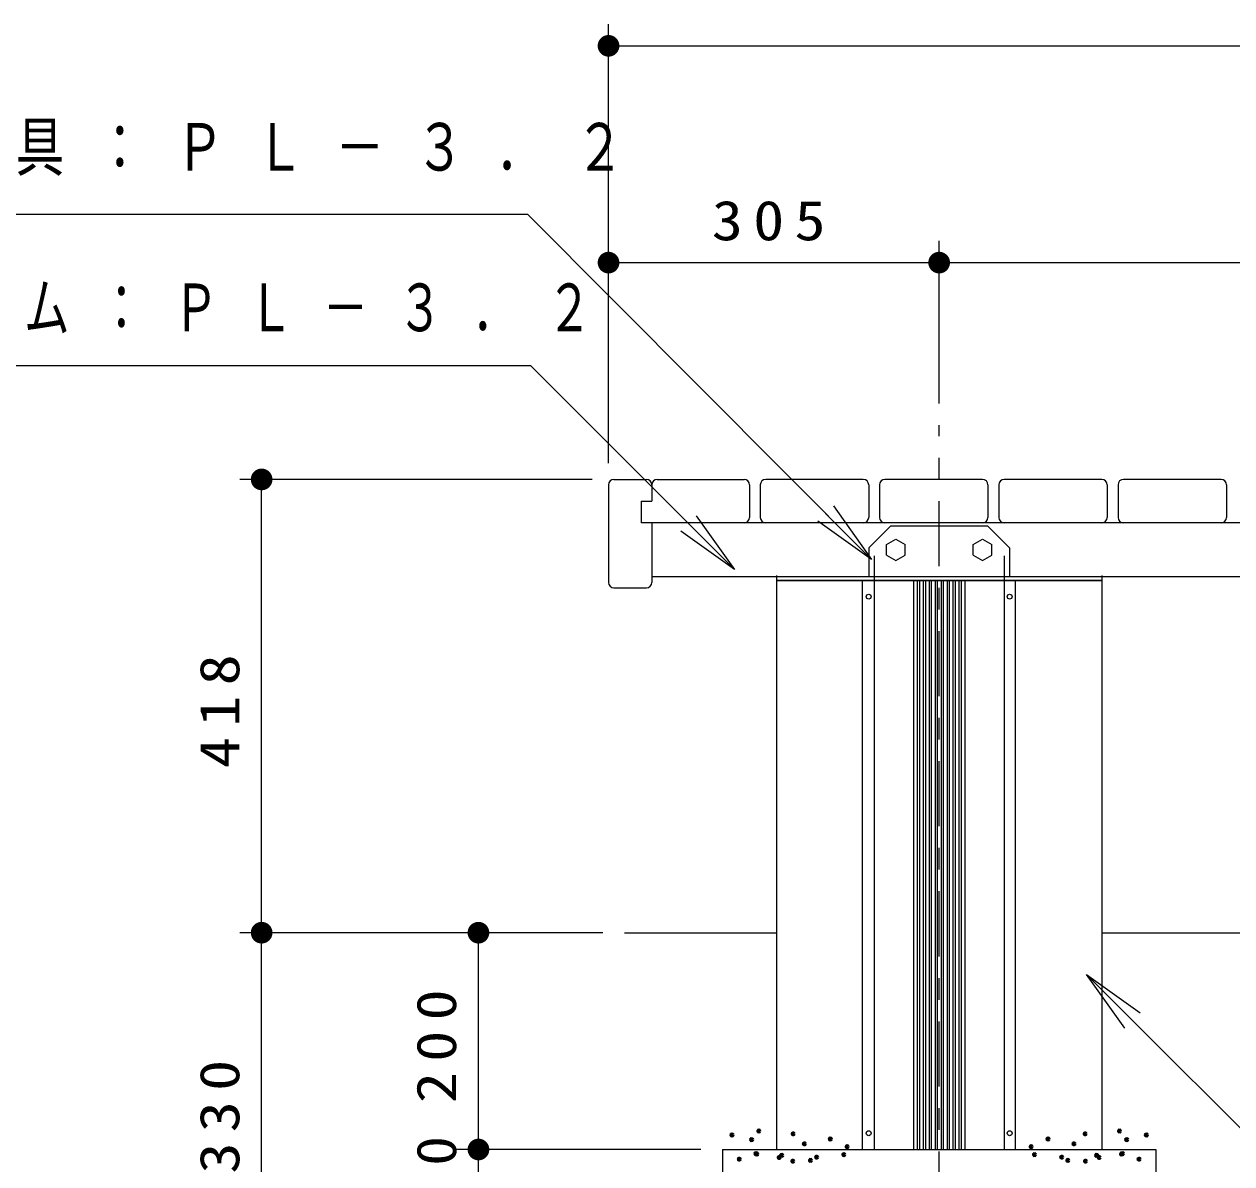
# Model space of a CAD drawing. Units: millimetres on the paper, scale 1:20. Extents: x -365 to 10, y -38 to 257.
# Drawn here: x -164.1 to -108.4, y 82.5 to 135.1 of the extents above; entities that cross this region are included whole.
import ezdxf

# ---------------------------------------------------------------- set-up
doc = ezdxf.new("R2010")
doc.units = ezdxf.units.MM
doc.linetypes.add('USER2', pattern=[6, 3, -1, 1, -1])
doc.layers.add('LY_1', color=7, linetype='Continuous', lineweight=25)
doc.styles.add('ＭＳ ゴシック', font='')
doc.styles.get('ＭＳ ゴシック').set_extended_font_data('MS Gothic')

# ---------------------------------------------------------------- blocks, each defined once
blk = doc.blocks.new('filled_dot')
at = {"color": 0, "linetype": 'Continuous', "lineweight": -2, "const_width": 1.25}
blk.add_lwpolyline([(-0.625, 0, 1), (0.625, 0, 1)], format="xyb", close=True, dxfattribs=at)

msp = doc.modelspace()

# ---------------------------------------------------------------- linework, layer by layer
at = {"layer": 'LY_1', "lineweight": 13}
for p, q in [((-137.157, 114.835), (-137.157, 135.085)), ((-137.157, 134.085), (-63.156, 134.085)), ((-137.157, 114.835), (-137.157, 125.085)), ((-121.907, 117.585), (-121.907, 125.085)), ((-137.157, 124.085), (-121.907, 124.085)), ((-121.907, 124.085), (-78.407, 124.085)), ((-137.907, 114.085), (-154.157, 114.085)), ((-153.157, 93.175), (-153.157, 114.085)), ((-126.788, 112.863), (-125.026, 110.384)), ((-131.345, 109.924), (-133.466, 112.045)), ((-133.112, 112.398), (-131.345, 109.924)), ((-125.026, 110.384), (-127.497, 112.158)), ((-125.026, 110.384), (-127.142, 112.51)), ((-131.345, 109.924), (-133.819, 111.691)), ((-125.457, 109.425), (-125.457, 83.175)), ((-124.907, 109.425), (-124.907, 83.175)), ((-123.094, 109.425), (-123.094, 83.175)), ((-122.919, 109.425), (-122.919, 83.175)), ((-122.819, 109.425), (-122.819, 83.175)), ((-122.644, 109.425), (-122.644, 83.175)), ((-122.544, 109.425), (-122.544, 83.175)), ((-122.369, 109.425), (-122.369, 83.175)), ((-122.269, 109.425), (-122.269, 83.175)), ((-122.094, 109.425), (-122.094, 83.175)), ((-121.994, 109.425), (-121.994, 83.175)), ((-121.819, 109.425), (-121.819, 83.175)), ((-121.719, 109.425), (-121.719, 83.175)), ((-121.544, 109.425), (-121.544, 83.175)), ((-121.444, 109.425), (-121.444, 83.175)), ((-121.269, 109.425), (-121.269, 83.175)), ((-121.169, 109.425), (-121.169, 83.175)), ((-120.994, 109.425), (-120.994, 83.175)), ((-120.894, 109.425), (-120.894, 83.175)), ((-120.719, 109.425), (-120.719, 83.175)), ((-118.907, 109.425), (-118.907, 83.175)), ((-118.407, 109.425), (-118.407, 83.175)), ((-137.415, 93.175), (-154.157, 93.175)), ((-153.157, 76.675), (-153.157, 93.175)), ((-143.157, 83.175), (-143.157, 93.175)), ((-113.337, 88.774), (-115.105, 91.249)), ((-115.105, 91.249), (-112.63, 89.481)), ((-115.105, 91.249), (-112.984, 89.127)), ((-132.907, 83.175), (-144.157, 83.175)), ((-143.157, 81.675), (-143.157, 83.175))]:
    msp.add_line(p, q, dxfattribs=at)
at = {"layer": 'LY_1', "linetype": 'USER2', "lineweight": 13}
for p, q in [((-121.907, 74.085), (-121.907, 116.585)), ((-124.907, 110.554), (-124.907, 109.36)), ((-118.907, 110.554), (-118.907, 109.36))]:
    msp.add_line(p, q, dxfattribs=at)
at = {"layer": 'LY_1'}
for p, q in [((-137.157, 113.835), (-137.157, 109.335)), ((-136.907, 114.085), (-135.407, 114.085)), ((-135.157, 113.835), (-135.157, 113.085)), ((-134.907, 114.085), (-130.907, 114.085)), ((-130.657, 113.835), (-130.657, 112.335)), ((-130.157, 113.835), (-130.157, 112.335)), ((-125.407, 114.085), (-129.907, 114.085)), ((-125.157, 113.835), (-125.157, 112.335)), ((-124.657, 113.835), (-124.657, 112.335)), ((-119.907, 114.085), (-124.407, 114.085)), ((-119.657, 113.835), (-119.657, 112.335)), ((-119.157, 113.835), (-119.157, 112.335)), ((-114.407, 114.085), (-118.907, 114.085)), ((-114.157, 113.835), (-114.157, 112.335)), ((-113.657, 113.835), (-113.657, 112.335)), ((-108.907, 114.085), (-113.407, 114.085)), ((-108.657, 113.835), (-108.657, 112.335)), ((-135.657, 113.085), (-135.157, 113.085)), ((-135.657, 113.085), (-135.657, 112.085)), ((-100.157, 112.085), (-135.657, 112.085)), ((-135.157, 112.085), (-135.157, 109.335)), ((-125.157, 110.925), (-124.157, 111.925)), ((-119.657, 111.925), (-124.157, 111.925)), ((-119.657, 111.925), (-118.657, 110.925)), ((-125.157, 110.925), (-125.157, 109.585)), ((-124.332, 110.59), (-124.332, 111.08)), ((-124.331, 111.08), (-123.906, 111.326)), ((-123.907, 111.326), (-123.482, 111.08)), ((-123.482, 110.59), (-123.482, 111.08)), ((-120.332, 110.59), (-120.332, 111.08)), ((-120.331, 111.08), (-119.906, 111.326)), ((-119.907, 111.326), (-119.482, 111.08)), ((-119.482, 110.59), (-119.482, 111.08)), ((-118.657, 110.925), (-118.657, 109.585)), ((-124.332, 110.59), (-123.907, 110.344)), ((-123.907, 110.344), (-123.482, 110.59)), ((-120.332, 110.59), (-119.907, 110.344)), ((-119.907, 110.344), (-119.482, 110.59)), ((-100.157, 109.585), (-135.157, 109.585)), ((-129.407, 109.65), (-129.407, 83.175)), ((-129.407, 109.425), (-114.407, 109.425)), ((-114.407, 109.425), (-129.407, 109.425)), ((-114.407, 109.65), (-114.407, 83.175)), ((-136.907, 109.085), (-135.407, 109.085)), ((-136.415, 93.175), (-129.407, 93.175)), ((-114.407, 93.175), (-63.156, 93.175)), ((-131.907, 83.175), (-131.907, 76.675)), ((-131.907, 83.175), (-111.907, 83.175)), ((-111.907, 83.175), (-111.907, 76.675))]:
    msp.add_line(p, q, dxfattribs=at)
at = {"layer": 'LY_1', "lineweight": 13}
for points in [[(-125.026, 110.384), (-140.872, 126.307), (-171.383, 126.307)], [(-131.345, 109.924), (-140.74, 119.319), (-173.963, 119.319)], [(-115.105, 91.249), (-105.194, 81.338), (-74.958, 81.338)]]:
    msp.add_lwpolyline(points, dxfattribs=at)
for centre in [(-125.157, 108.675), (-118.657, 108.675), (-125.157, 83.925), (-118.657, 83.925)]:
    msp.add_circle(centre, 0.113, dxfattribs=at)
at = {"layer": 'LY_1', "color": 140, "lineweight": 50}
for centre in [(-131.465, 83.845), (-130.556, 83.631), (-130.226, 84.027), (-128.64, 83.895), (-126.93, 83.659), (-116.883, 83.659), (-115.173, 83.895), (-113.587, 84.027), (-113.257, 83.631), (-112.348, 83.845), (-130.358, 82.986), (-130.32, 82.964), (-128.123, 83.436), (-126.148, 83.305), (-117.665, 83.305), (-115.69, 83.436), (-113.493, 82.964), (-113.455, 82.986), (-131.127, 82.731), (-129.286, 82.807), (-129.169, 82.904), (-128.658, 82.637), (-127.843, 82.672), (-127.558, 82.82), (-126.302, 82.938), (-117.511, 82.938), (-116.255, 82.82), (-115.97, 82.672), (-115.155, 82.637), (-114.644, 82.904), (-114.527, 82.807), (-112.686, 82.731)]:
    msp.add_circle(centre, 0.05, dxfattribs=at)
at = {"layer": 'LY_1'}
for centre, start, end in [((-136.907, 113.835), 90, 180), ((-135.407, 113.835), 0, 90), ((-134.907, 113.835), 90, 180), ((-130.907, 113.835), 0, 90), ((-129.907, 113.835), 90, 180), ((-125.407, 113.835), 0, 90), ((-124.407, 113.835), 90, 180), ((-119.907, 113.835), 0, 90), ((-118.907, 113.835), 90, 180), ((-114.407, 113.835), 0, 90), ((-113.407, 113.835), 90, 180), ((-108.907, 113.835), 0, 90), ((-130.907, 112.335), 270, 0), ((-129.907, 112.335), 180, 270), ((-125.407, 112.335), 270, 0), ((-124.407, 112.335), 180, 270), ((-119.907, 112.335), 270, 0), ((-118.907, 112.335), 180, 270), ((-114.407, 112.335), 270, 0), ((-113.407, 112.335), 180, 270), ((-108.907, 112.335), 270, 0), ((-136.907, 109.335), 180, 270), ((-135.407, 109.335), 270, 0)]:
    msp.add_arc(centre, 0.25, start, end, dxfattribs=at)

# ---------------------------------------------------------------- block references
at = {"layer": 'LY_1', "lineweight": 13, "xscale": 0.4, "yscale": 0.4}
for p in [(-137.157, 134.085), (-137.157, 124.085), (-121.907, 124.085)]:
    msp.add_blockref('filled_dot', p, dxfattribs=at)
for p, rotation in [((-121.907, 124.085), 180), ((-153.157, 114.085), 270), ((-153.157, 93.175), 270), ((-153.157, 93.175), 90), ((-143.157, 93.175), 270), ((-143.157, 83.175), 270)]:
    msp.add_blockref('filled_dot', p, dxfattribs=dict(at, rotation=rotation))

# ---------------------------------------------------------------- texts
at = {"layer": 'LY_1', "style": 'ＭＳ ゴシック'}
for s, insert, char_height, attachment_point in [('\\T1.64;\\W0.75;受金具：ＰＬ－３．２', (-171.89, 129.307), 2.199, 4), ('\\T1.33;\\W1.15;305', (-129.532, 125.085), 1.833, 8), ('\\T1.64;\\W0.7;フレーム：ＰＬ－３．２', (-174.448, 121.969), 2.199, 4)]:
    msp.add_mtext(s, dxfattribs=dict(at, insert=insert, char_height=char_height, attachment_point=attachment_point))
at = {"layer": 'LY_1', "char_height": 1.833, "attachment_point": 8, "rotation": 90, "style": 'ＭＳ ゴシック'}
for s, insert in [('\\T1.33;\\W1.15;418', (-154.157, 103.63)), ('\\T1.33;\\W1.15;200', (-144.157, 88.175)), ('\\T1.33;\\W1.15;330', (-154.157, 84.925)), ('\\T1.34;\\W1.1;30', (-144.157, 82.425))]:
    msp.add_mtext(s, dxfattribs=dict(at, insert=insert))

doc.saveas('drawing.dxf')
